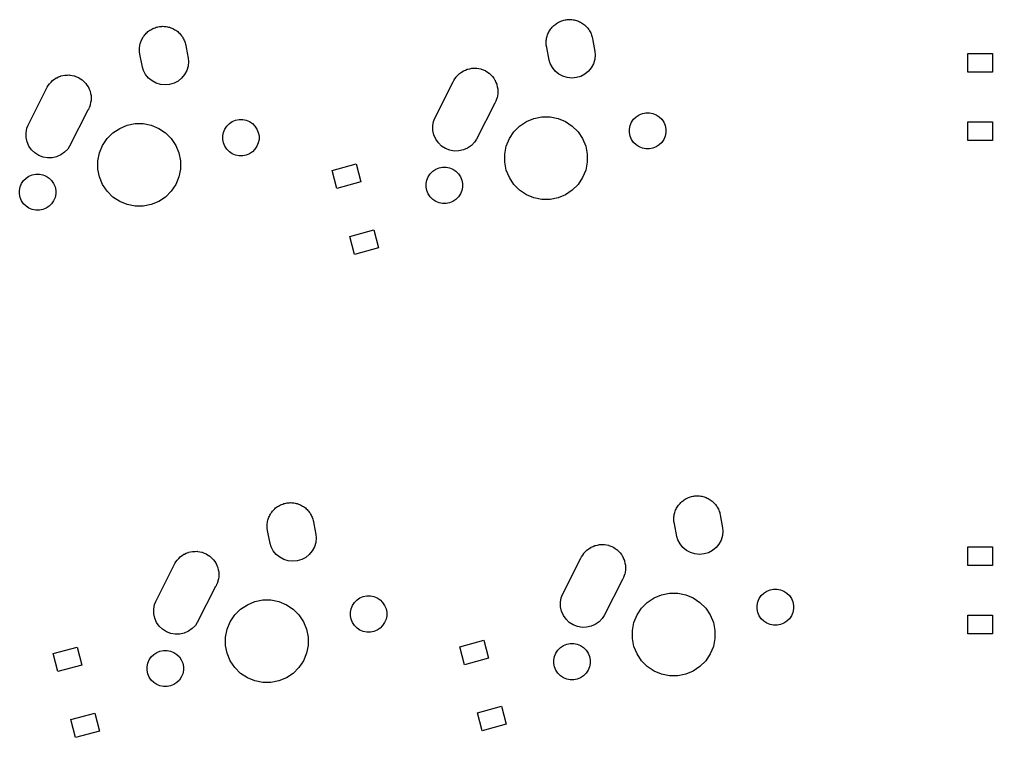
# Model space of a CAD drawing. Extents: x -662 to -203, y -195 to -58.
# Drawn here: x -343.01 to -296.04, y -95.26 to -60.59 of the extents above; entities that cross this region are included whole.
import ezdxf

# ---------------------------------------------------------------- set-up
doc = ezdxf.new("R2010")
doc.units = 0
doc.layers.add('BLACK', color=7, linetype='CONTINUOUS')

msp = doc.modelspace()

# ---------------------------------------------------------------- linework, layer by layer
at = {"layer": 'BLACK', "linetype": 'CONTINUOUS'}
for p, q in [((-316.51, -60.5925), (-316.452, -60.5871)), ((-316.452, -60.5871), (-316.399, -60.5925)), ((-336.667, -61.0806), (-336.623, -61.0508)), ((-336.623, -61.0508), (-336.57, -61.0288)), ((-336.57, -61.0288), (-336.519, -61.0019)), ((-336.519, -61.0019), (-336.467, -60.9866)), ((-336.467, -60.9866), (-336.418, -60.966)), ((-336.418, -60.966), (-336.362, -60.9548)), ((-336.362, -60.9548), (-336.307, -60.9383)), ((-336.307, -60.9383), (-336.253, -60.9333)), ((-336.253, -60.9333), (-336.201, -60.9228)), ((-336.201, -60.9228), (-336.143, -60.9228)), ((-336.143, -60.9228), (-336.086, -60.9174)), ((-336.086, -60.9174), (-336.033, -60.9228)), ((-336.033, -60.9228), (-335.979, -60.9228)), ((-335.979, -60.9228), (-335.923, -60.934)), ((-335.923, -60.934), (-335.865, -60.9398)), ((-335.865, -60.9398), (-335.814, -60.9556)), ((-335.814, -60.9556), (-335.762, -60.966)), ((-335.762, -60.966), (-335.709, -60.988)), ((-335.709, -60.988), (-335.654, -61.0049)), ((-335.654, -61.0049), (-335.606, -61.0303)), ((-335.606, -61.0303), (-335.557, -61.0508)), ((-335.557, -61.0508), (-335.509, -61.0828)), ((-317.394, -61.0863), (-317.36, -61.0449)), ((-317.36, -61.0449), (-317.33, -61.0004)), ((-317.33, -61.0004), (-317.289, -60.9597)), ((-317.289, -60.9597), (-317.253, -60.9155)), ((-317.253, -60.9155), (-317.211, -60.8816)), ((-317.211, -60.8816), (-317.173, -60.8437)), ((-317.173, -60.8437), (-317.126, -60.8117)), ((-317.126, -60.8117), (-317.081, -60.7755)), ((-317.081, -60.7755), (-317.034, -60.7503)), ((-317.034, -60.7503), (-316.989, -60.7206)), ((-316.989, -60.7206), (-316.936, -60.6986)), ((-316.936, -60.6986), (-316.885, -60.6717)), ((-316.885, -60.6717), (-316.834, -60.6563)), ((-316.834, -60.6563), (-316.784, -60.6357)), ((-316.784, -60.6357), (-316.728, -60.6245)), ((-316.728, -60.6245), (-316.673, -60.6081)), ((-316.673, -60.6081), (-316.62, -60.603)), ((-316.62, -60.603), (-316.567, -60.5925)), ((-316.567, -60.5925), (-316.51, -60.5925)), ((-316.399, -60.5925), (-316.345, -60.5925)), ((-316.345, -60.5925), (-316.289, -60.6037)), ((-316.289, -60.6037), (-316.232, -60.6096)), ((-316.232, -60.6096), (-316.181, -60.6253)), ((-316.181, -60.6253), (-316.128, -60.6357)), ((-316.128, -60.6357), (-316.075, -60.6577)), ((-316.075, -60.6577), (-316.02, -60.6746)), ((-316.02, -60.6746), (-315.973, -60.7)), ((-315.973, -60.7), (-315.923, -60.7206)), ((-315.923, -60.7206), (-315.876, -60.7525)), ((-315.876, -60.7525), (-315.825, -60.7797)), ((-315.825, -60.7797), (-315.784, -60.8139)), ((-315.784, -60.8139), (-315.739, -60.8437)), ((-315.739, -60.8437), (-315.698, -60.8843)), ((-315.698, -60.8843), (-315.654, -60.9209)), ((-315.654, -60.9209), (-315.62, -60.9625)), ((-315.62, -60.9625), (-315.582, -61.0004)), ((-315.582, -61.0004), (-315.55, -61.0482)), ((-315.55, -61.0482), (-315.514, -61.0927)), ((-337.107, -61.5645), (-337.087, -61.5149)), ((-337.087, -61.5149), (-337.055, -61.4671)), ((-337.055, -61.4671), (-337.028, -61.4166)), ((-337.028, -61.4166), (-336.993, -61.3752)), ((-336.993, -61.3752), (-336.964, -61.3307)), ((-336.964, -61.3307), (-336.923, -61.29)), ((-336.923, -61.29), (-336.886, -61.2457)), ((-336.886, -61.2457), (-336.845, -61.2119)), ((-336.845, -61.2119), (-336.807, -61.174)), ((-336.807, -61.174), (-336.759, -61.142)), ((-336.759, -61.142), (-336.715, -61.1057)), ((-336.715, -61.1057), (-336.667, -61.0806)), ((-335.509, -61.0828), (-335.459, -61.11)), ((-335.459, -61.11), (-335.417, -61.1442)), ((-335.417, -61.1442), (-335.373, -61.174)), ((-335.373, -61.174), (-335.332, -61.2146)), ((-335.332, -61.2146), (-335.288, -61.2512)), ((-335.288, -61.2512), (-335.254, -61.2927)), ((-335.254, -61.2927), (-335.216, -61.3307)), ((-335.216, -61.3307), (-335.184, -61.3784)), ((-335.184, -61.3784), (-335.148, -61.423)), ((-335.148, -61.423), (-335.123, -61.4703)), ((-335.123, -61.4703), (-335.093, -61.5149)), ((-335.093, -61.5149), (-335.071, -61.568)), ((-317.57, -61.5503), (-317.564, -61.4932)), ((-317.564, -61.4932), (-317.548, -61.442)), ((-317.548, -61.442), (-317.538, -61.3894)), ((-317.538, -61.3894), (-317.516, -61.3363)), ((-317.516, -61.3363), (-317.499, -61.2814)), ((-317.499, -61.2814), (-317.474, -61.2342)), ((-317.474, -61.2342), (-317.453, -61.1846)), ((-317.453, -61.1846), (-317.421, -61.1369)), ((-317.421, -61.1369), (-317.394, -61.0863)), ((-315.514, -61.0927), (-315.489, -61.14)), ((-315.489, -61.14), (-315.459, -61.1846)), ((-315.459, -61.1846), (-315.437, -61.2377)), ((-315.437, -61.2377), (-315.41, -61.2885)), ((-315.41, -61.2885), (-315.395, -61.3398)), ((-315.395, -61.3398), (-315.374, -61.3894)), ((-315.374, -61.3894), (-315.363, -61.4457)), ((-315.363, -61.4457), (-315.363, -61.4476)), ((-315.363, -61.4476), (-315.353, -61.4996)), ((-315.353, -61.4996), (-315.331, -61.6067)), ((-337.22, -62.0439), (-337.215, -61.9906)), ((-337.215, -61.937), (-337.204, -61.8806)), ((-337.215, -61.9906), (-337.215, -61.937)), ((-337.204, -61.8806), (-337.198, -61.8235)), ((-337.198, -61.8235), (-337.182, -61.7722)), ((-337.182, -61.7722), (-337.172, -61.7196)), ((-337.172, -61.7196), (-337.15, -61.6666)), ((-337.15, -61.6666), (-337.133, -61.6116)), ((-337.133, -61.6116), (-337.107, -61.5645)), ((-335.071, -61.568), (-335.044, -61.6188)), ((-335.044, -61.6188), (-335.029, -61.6701)), ((-335.029, -61.6701), (-335.008, -61.7196)), ((-335.008, -61.7196), (-334.997, -61.776)), ((-334.997, -61.776), (-334.996, -61.7778)), ((-334.996, -61.7778), (-334.986, -61.8299)), ((-334.986, -61.8299), (-334.965, -61.937)), ((-334.965, -61.937), (-334.965, -61.9389)), ((-334.965, -61.9389), (-334.864, -62.4569)), ((-317.587, -61.7137), (-317.581, -61.6603)), ((-317.581, -61.7709), (-317.587, -61.7137)), ((-317.581, -61.6067), (-317.57, -61.5503)), ((-317.581, -61.6603), (-317.581, -61.6067)), ((-317.581, -61.8283), (-317.581, -61.7709)), ((-317.56, -61.9353), (-317.581, -61.8283)), ((-317.438, -62.5581), (-317.56, -61.9353)), ((-315.331, -61.6067), (-315.331, -61.6087)), ((-315.331, -61.6087), (-315.23, -62.1266)), ((-337.215, -62.1011), (-337.22, -62.0439)), ((-337.215, -62.1586), (-337.215, -62.1011)), ((-337.193, -62.2656), (-337.215, -62.1586)), ((-337.072, -62.8883), (-337.193, -62.2656)), ((-334.864, -62.4569), (-334.848, -62.6222)), ((-315.214, -62.292), (-315.237, -62.5124)), ((-315.23, -62.1266), (-315.214, -62.292)), ((-297.24, -63.1382), (-297.24, -62.2382)), ((-297.24, -62.2382), (-296.04, -62.2382)), ((-296.04, -62.2382), (-296.04, -63.1382)), ((-337.024, -63.0474), (-337.072, -62.8883)), ((-334.87, -62.8427), (-334.935, -63.0545)), ((-334.848, -62.6222), (-334.87, -62.8427)), ((-321.057, -62.9402), (-320.958, -62.9381)), ((-320.958, -62.9381), (-320.946, -62.9402)), ((-317.391, -62.7171), (-317.438, -62.5581)), ((-317.287, -62.9129), (-317.391, -62.7171)), ((-317.147, -63.0847), (-317.287, -62.9129)), ((-315.407, -62.9193), (-315.548, -63.0902)), ((-315.302, -62.7243), (-315.407, -62.9193)), ((-315.237, -62.5124), (-315.302, -62.7243)), ((-341.233, -63.4101), (-341.221, -63.4052)), ((-341.221, -63.4052), (-341.211, -63.3985)), ((-341.211, -63.3985), (-341.12, -63.3606)), ((-341.12, -63.3606), (-341.03, -63.3209)), ((-341.03, -63.3209), (-341.018, -63.3183)), ((-341.018, -63.3183), (-341.007, -63.3137)), ((-341.007, -63.3137), (-340.91, -63.2944)), ((-340.91, -63.2944), (-340.813, -63.2731)), ((-340.813, -63.2731), (-340.801, -63.2728)), ((-340.801, -63.2728), (-340.789, -63.2704)), ((-340.789, -63.2704), (-340.69, -63.2704)), ((-340.69, -63.2704), (-340.592, -63.2683)), ((-340.592, -63.2683), (-340.58, -63.2704)), ((-340.58, -63.2704), (-340.568, -63.2704)), ((-340.568, -63.2704), (-340.471, -63.2897)), ((-340.471, -63.2897), (-340.374, -63.3069)), ((-340.374, -63.3069), (-340.362, -63.3113)), ((-340.362, -63.3113), (-340.35, -63.3137)), ((-340.35, -63.3137), (-340.259, -63.3515)), ((-340.259, -63.3515), (-340.167, -63.3873)), ((-340.167, -63.3873), (-340.157, -63.3938)), ((-340.157, -63.3938), (-340.146, -63.3985)), ((-340.146, -63.3985), (-340.063, -63.4534)), ((-336.92, -63.2432), (-337.024, -63.0474)), ((-336.78, -63.415), (-336.92, -63.2432)), ((-335.04, -63.2496), (-335.182, -63.4204)), ((-334.935, -63.0545), (-335.04, -63.2496)), ((-321.987, -63.4501), (-321.934, -63.3669)), ((-321.934, -63.3669), (-321.926, -63.3581)), ((-321.926, -63.3581), (-321.919, -63.348)), ((-321.919, -63.348), (-321.849, -63.2781)), ((-321.849, -63.2781), (-321.781, -63.2068)), ((-321.781, -63.2068), (-321.771, -63.1999)), ((-321.771, -63.1999), (-321.762, -63.1913)), ((-321.762, -63.1913), (-321.68, -63.1364)), ((-321.68, -63.1364), (-321.599, -63.0798)), ((-321.599, -63.0798), (-321.588, -63.0749)), ((-321.588, -63.0749), (-321.578, -63.0682)), ((-321.578, -63.0682), (-321.487, -63.0304)), ((-321.487, -63.0304), (-321.396, -62.9907)), ((-321.396, -62.9907), (-321.384, -62.988)), ((-321.384, -62.988), (-321.373, -62.9834)), ((-321.373, -62.9834), (-321.276, -62.9641)), ((-321.276, -62.9641), (-321.18, -62.9428)), ((-321.18, -62.9428), (-321.168, -62.9425)), ((-321.168, -62.9425), (-321.156, -62.9402)), ((-321.156, -62.9402), (-321.057, -62.9402)), ((-320.946, -62.9402), (-320.934, -62.9402)), ((-320.934, -62.9402), (-320.837, -62.9595)), ((-320.837, -62.9595), (-320.74, -62.9766)), ((-320.74, -62.9766), (-320.729, -62.981)), ((-320.729, -62.981), (-320.717, -62.9834)), ((-320.717, -62.9834), (-320.625, -63.0212)), ((-320.625, -63.0212), (-320.534, -63.057)), ((-320.534, -63.057), (-320.523, -63.0636)), ((-320.523, -63.0636), (-320.512, -63.0682)), ((-320.512, -63.0682), (-320.43, -63.1231)), ((-320.43, -63.1231), (-320.347, -63.1762)), ((-320.347, -63.1762), (-320.338, -63.1846)), ((-320.338, -63.1846), (-320.328, -63.1913)), ((-320.328, -63.1913), (-320.258, -63.2612)), ((-320.258, -63.2612), (-320.187, -63.3295)), ((-320.187, -63.3295), (-320.18, -63.3394)), ((-320.18, -63.3394), (-320.171, -63.348)), ((-320.171, -63.348), (-320.116, -63.4302)), ((-316.976, -63.2259), (-317.147, -63.0847)), ((-316.781, -63.331), (-316.976, -63.2259)), ((-316.569, -63.3961), (-316.781, -63.331)), ((-316.349, -63.4185), (-316.569, -63.3961)), ((-316.128, -63.3976), (-316.349, -63.4185)), ((-315.916, -63.334), (-316.128, -63.3976)), ((-315.72, -63.2302), (-315.916, -63.334)), ((-315.548, -63.0902), (-315.72, -63.2302)), ((-296.04, -63.1382), (-297.24, -63.1382)), ((-341.701, -63.925), (-341.675, -63.8626)), ((-341.675, -63.8626), (-341.621, -63.7804)), ((-341.621, -63.7804), (-341.567, -63.6971)), ((-341.567, -63.6971), (-341.559, -63.6884)), ((-341.559, -63.6884), (-341.552, -63.6783)), ((-341.552, -63.6783), (-341.482, -63.6084)), ((-341.482, -63.6084), (-341.414, -63.5371)), ((-341.414, -63.5371), (-341.404, -63.5302)), ((-341.404, -63.5302), (-341.396, -63.5216)), ((-341.396, -63.5216), (-341.313, -63.4667)), ((-341.313, -63.4667), (-341.233, -63.4101)), ((-340.063, -63.4534), (-339.98, -63.5065)), ((-339.98, -63.5065), (-339.971, -63.5149)), ((-339.971, -63.5149), (-339.961, -63.5216)), ((-339.961, -63.5216), (-339.891, -63.5915)), ((-339.891, -63.5915), (-339.82, -63.6598)), ((-339.82, -63.6598), (-339.813, -63.6697)), ((-339.813, -63.6697), (-339.805, -63.6783)), ((-339.805, -63.6783), (-339.75, -63.7605)), ((-339.75, -63.7605), (-339.693, -63.8414)), ((-339.693, -63.8414), (-339.688, -63.8525)), ((-339.688, -63.8525), (-339.682, -63.8626)), ((-339.682, -63.8626), (-339.644, -63.9538)), ((-336.61, -63.5562), (-336.78, -63.415)), ((-336.414, -63.6613), (-336.61, -63.5562)), ((-336.203, -63.7264), (-336.414, -63.6613)), ((-335.982, -63.7488), (-336.203, -63.7264)), ((-335.762, -63.7279), (-335.982, -63.7488)), ((-335.549, -63.6642), (-335.762, -63.7279)), ((-335.353, -63.5605), (-335.549, -63.6642)), ((-335.182, -63.4204), (-335.353, -63.5605)), ((-322.961, -65.3548), (-322.068, -63.5947)), ((-322.068, -63.5947), (-322.042, -63.5323)), ((-322.042, -63.5323), (-321.987, -63.4501)), ((-320.116, -63.4302), (-320.06, -63.5111)), ((-320.06, -63.5111), (-320.055, -63.5222)), ((-320.055, -63.5222), (-320.048, -63.5323)), ((-320.048, -63.5323), (-320.01, -63.6236)), ((-320.01, -63.6236), (-319.97, -63.714)), ((-319.97, -63.714), (-319.968, -63.7258)), ((-319.968, -63.7258), (-319.963, -63.737)), ((-319.963, -63.737), (-319.944, -63.8339)), ((-319.944, -63.8339), (-319.923, -63.9303)), ((-342.594, -65.685), (-341.701, -63.925)), ((-339.644, -63.9538), (-339.604, -64.0443)), ((-339.604, -64.0443), (-339.601, -64.0561)), ((-339.601, -64.0561), (-339.597, -64.0673)), ((-339.597, -64.0673), (-339.577, -64.1642)), ((-339.577, -64.1642), (-339.556, -64.2606)), ((-339.556, -64.2606), (-339.556, -64.2727)), ((-339.556, -64.2727), (-339.553, -64.2846)), ((-339.553, -64.2846), (-339.553, -64.3834)), ((-319.939, -64.2728), (-319.956, -64.3701)), ((-319.92, -64.176), (-319.939, -64.2728)), ((-319.923, -63.9303), (-319.922, -63.9425)), ((-319.922, -63.9425), (-319.92, -63.9544)), ((-319.92, -63.9544), (-319.92, -64.0531)), ((-319.92, -64.0531), (-319.918, -64.1519)), ((-319.918, -64.1519), (-319.92, -64.1638)), ((-319.92, -64.1638), (-319.92, -64.176)), ((-339.635, -64.8148), (-339.65, -64.8552)), ((-339.597, -64.7236), (-339.635, -64.8148)), ((-339.594, -64.7117), (-339.597, -64.7236)), ((-339.59, -64.7004), (-339.594, -64.7117)), ((-339.573, -64.6031), (-339.59, -64.7004)), ((-339.553, -64.5062), (-339.573, -64.6031)), ((-339.553, -64.3834), (-339.551, -64.4822)), ((-339.551, -64.4822), (-339.553, -64.4941)), ((-339.553, -64.4941), (-339.553, -64.5062)), ((-320.072, -64.6342), (-320.954, -66.3727)), ((-320.048, -64.5981), (-320.072, -64.6342)), ((-320.022, -64.5356), (-320.048, -64.5981)), ((-320.017, -64.5249), (-320.022, -64.5356)), ((-320.001, -64.4845), (-320.017, -64.5249)), ((-319.963, -64.3933), (-320.001, -64.4845)), ((-319.961, -64.3814), (-319.963, -64.3933)), ((-319.956, -64.3701), (-319.961, -64.3814)), ((-339.706, -64.9645), (-340.588, -66.703)), ((-339.682, -64.9283), (-339.706, -64.9645)), ((-339.656, -64.8659), (-339.682, -64.9283)), ((-339.65, -64.8552), (-339.656, -64.8659)), ((-318.176, -65.3645), (-317.791, -65.2879)), ((-317.791, -65.2879), (-317.399, -65.2879)), ((-317.399, -65.2879), (-317.013, -65.3645)), ((-313.368, -65.4092), (-313.246, -65.2874)), ((-313.246, -65.2874), (-313.102, -65.1916)), ((-313.102, -65.1916), (-312.943, -65.1256)), ((-312.943, -65.1256), (-312.774, -65.092)), ((-312.774, -65.092), (-312.602, -65.092)), ((-312.602, -65.092), (-312.433, -65.1256)), ((-312.433, -65.1256), (-312.274, -65.1916)), ((-312.274, -65.1916), (-312.13, -65.2874)), ((-312.13, -65.2874), (-312.008, -65.4092)), ((-342.655, -65.8398), (-342.594, -65.685)), ((-338.173, -65.8451), (-337.81, -65.6948)), ((-337.81, -65.6948), (-337.425, -65.6182)), ((-337.425, -65.6182), (-337.032, -65.6182)), ((-337.032, -65.6182), (-336.647, -65.6948)), ((-336.647, -65.6948), (-336.284, -65.8451)), ((-333.097, -65.8828), (-333.001, -65.7395)), ((-333.001, -65.7395), (-332.879, -65.6176)), ((-332.879, -65.6176), (-332.736, -65.5219)), ((-332.736, -65.5219), (-332.577, -65.4559)), ((-332.577, -65.4559), (-332.408, -65.4223)), ((-332.408, -65.4223), (-332.235, -65.4223)), ((-332.235, -65.4223), (-332.066, -65.4559)), ((-332.066, -65.4559), (-331.907, -65.5219)), ((-331.907, -65.5219), (-331.764, -65.6176)), ((-331.764, -65.6176), (-331.642, -65.7395)), ((-331.642, -65.7395), (-331.546, -65.8828)), ((-323.06, -65.7277), (-323.021, -65.5095)), ((-323.055, -65.9493), (-323.06, -65.7277)), ((-323.021, -65.5095), (-322.961, -65.3548)), ((-319.144, -66.0108), (-318.866, -65.7331)), ((-318.866, -65.7331), (-318.539, -65.5148)), ((-318.539, -65.5148), (-318.176, -65.3645)), ((-317.013, -65.3645), (-316.65, -65.5148)), ((-316.65, -65.5148), (-316.324, -65.7331)), ((-316.324, -65.7331), (-316.046, -66.0108)), ((-313.563, -65.8808), (-313.529, -65.7118)), ((-313.529, -65.7118), (-313.463, -65.5526)), ((-313.463, -65.5526), (-313.368, -65.4092)), ((-312.008, -65.4092), (-311.913, -65.5526)), ((-311.913, -65.5526), (-311.847, -65.7118)), ((-311.847, -65.7118), (-311.813, -65.8808)), ((-297.24, -66.4382), (-297.24, -65.5382)), ((-297.24, -65.5382), (-296.04, -65.5382)), ((-296.04, -65.5382), (-296.04, -66.4382)), ((-342.693, -66.058), (-342.655, -65.8398)), ((-342.688, -66.2796), (-342.693, -66.058)), ((-338.777, -66.3411), (-338.499, -66.0633)), ((-338.499, -66.0633), (-338.173, -65.8451)), ((-336.284, -65.8451), (-335.957, -66.0633)), ((-335.957, -66.0633), (-335.68, -66.3411)), ((-333.196, -66.2111), (-333.163, -66.0421)), ((-333.196, -66.3835), (-333.196, -66.2111)), ((-333.163, -66.0421), (-333.097, -65.8828)), ((-331.546, -65.8828), (-331.48, -66.0421)), ((-331.48, -66.0421), (-331.446, -66.2111)), ((-331.446, -66.2111), (-331.446, -66.3835)), ((-323.007, -66.1657), (-323.055, -65.9493)), ((-322.918, -66.3685), (-323.007, -66.1657)), ((-319.362, -66.3374), (-319.144, -66.0108)), ((-316.046, -66.0108), (-315.828, -66.3374)), ((-313.563, -66.0532), (-313.563, -65.8808)), ((-313.529, -66.2222), (-313.563, -66.0532)), ((-313.463, -66.3815), (-313.529, -66.2222)), ((-311.847, -66.2222), (-311.913, -66.3815)), ((-311.813, -66.0532), (-311.847, -66.2222)), ((-311.813, -65.8808), (-311.813, -66.0532)), ((-342.64, -66.4959), (-342.688, -66.2796)), ((-342.551, -66.6988), (-342.64, -66.4959)), ((-339.146, -67.0305), (-338.995, -66.6676)), ((-338.995, -66.6676), (-338.777, -66.3411)), ((-335.68, -66.3411), (-335.461, -66.6676)), ((-335.461, -66.6676), (-335.311, -67.0305)), ((-333.163, -66.5525), (-333.196, -66.3835)), ((-333.097, -66.7118), (-333.163, -66.5525)), ((-331.48, -66.5525), (-331.546, -66.7118)), ((-331.446, -66.3835), (-331.48, -66.5525)), ((-322.791, -66.5501), (-322.918, -66.3685)), ((-322.631, -66.7034), (-322.791, -66.5501)), ((-321.197, -66.6728), (-321.378, -66.7998)), ((-321.043, -66.5128), (-321.197, -66.6728)), ((-320.954, -66.3727), (-321.043, -66.5128)), ((-319.512, -66.7002), (-319.362, -66.3374)), ((-315.828, -66.3374), (-315.678, -66.7002)), ((-313.368, -66.5248), (-313.463, -66.3815)), ((-313.246, -66.6467), (-313.368, -66.5248)), ((-313.102, -66.7424), (-313.246, -66.6467)), ((-312.13, -66.6467), (-312.274, -66.7424)), ((-312.008, -66.5248), (-312.13, -66.6467)), ((-311.913, -66.3815), (-312.008, -66.5248)), ((-296.04, -66.4382), (-297.24, -66.4382)), ((-342.424, -66.8804), (-342.551, -66.6988)), ((-342.264, -67.0337), (-342.424, -66.8804)), ((-342.077, -67.1529), (-342.264, -67.0337)), ((-341.871, -67.2333), (-342.077, -67.1529)), ((-341.012, -67.1301), (-341.215, -67.2193)), ((-340.83, -67.0031), (-341.012, -67.1301)), ((-340.677, -66.8431), (-340.83, -67.0031)), ((-340.588, -66.703), (-340.677, -66.8431)), ((-339.222, -67.4157), (-339.146, -67.0305)), ((-335.311, -67.0305), (-335.235, -67.4157)), ((-333.001, -66.8551), (-333.097, -66.7118)), ((-332.879, -66.977), (-333.001, -66.8551)), ((-332.736, -67.0727), (-332.879, -66.977)), ((-332.577, -67.1387), (-332.736, -67.0727)), ((-332.408, -67.1723), (-332.577, -67.1387)), ((-332.066, -67.1387), (-332.235, -67.1723)), ((-331.907, -67.0727), (-332.066, -67.1387)), ((-331.764, -66.977), (-331.907, -67.0727)), ((-331.642, -66.8551), (-331.764, -66.977)), ((-331.546, -66.7118), (-331.642, -66.8551)), ((-322.444, -66.8226), (-322.631, -66.7034)), ((-322.237, -66.903), (-322.444, -66.8226)), ((-322.019, -66.9416), (-322.237, -66.903)), ((-321.798, -66.9368), (-322.019, -66.9416)), ((-321.581, -66.889), (-321.798, -66.9368)), ((-321.378, -66.7998), (-321.581, -66.889)), ((-319.589, -67.0854), (-319.512, -66.7002)), ((-319.589, -67.4782), (-319.589, -67.0854)), ((-315.678, -66.7002), (-315.601, -67.0854)), ((-315.601, -67.0854), (-315.601, -67.4782)), ((-312.943, -66.8084), (-313.102, -66.7424)), ((-312.774, -66.842), (-312.943, -66.8084)), ((-312.602, -66.842), (-312.774, -66.842)), ((-312.433, -66.8084), (-312.602, -66.842)), ((-312.274, -66.7424), (-312.433, -66.8084)), ((-341.653, -67.2719), (-341.871, -67.2333)), ((-341.431, -67.2671), (-341.653, -67.2719)), ((-341.215, -67.2193), (-341.431, -67.2671)), ((-339.222, -67.8085), (-339.222, -67.4157)), ((-335.235, -67.4157), (-335.235, -67.8085)), ((-332.235, -67.1723), (-332.408, -67.1723)), ((-327.918, -67.8739), (-326.759, -67.5633)), ((-326.759, -67.5633), (-326.526, -68.4327)), ((-319.512, -67.8634), (-319.589, -67.4782)), ((-315.601, -67.4782), (-315.678, -67.8634)), ((-342.55, -68.1515), (-342.391, -68.0855)), ((-342.391, -68.0855), (-342.221, -68.0519)), ((-342.221, -68.0519), (-342.049, -68.0519)), ((-342.049, -68.0519), (-341.88, -68.0855)), ((-341.88, -68.0855), (-341.721, -68.1515)), ((-339.146, -68.1937), (-339.222, -67.8085)), ((-335.235, -67.8085), (-335.311, -68.1937)), ((-327.685, -68.7433), (-327.918, -67.8739)), ((-323.277, -68.1822), (-323.181, -68.0388)), ((-323.181, -68.0388), (-323.06, -67.917)), ((-323.06, -67.917), (-322.916, -67.8212)), ((-322.916, -67.8212), (-322.757, -67.7552)), ((-322.757, -67.7552), (-322.588, -67.7216)), ((-322.588, -67.7216), (-322.416, -67.7216)), ((-322.416, -67.7216), (-322.247, -67.7552)), ((-322.247, -67.7552), (-322.087, -67.8212)), ((-322.087, -67.8212), (-321.944, -67.917)), ((-321.944, -67.917), (-321.822, -68.0388)), ((-321.822, -68.0388), (-321.726, -68.1822)), ((-319.362, -68.2263), (-319.512, -67.8634)), ((-315.678, -67.8634), (-315.828, -68.2263)), ((-342.977, -68.6717), (-342.911, -68.5124)), ((-342.911, -68.5124), (-342.815, -68.3691)), ((-342.815, -68.3691), (-342.693, -68.2472)), ((-342.693, -68.2472), (-342.55, -68.1515)), ((-341.721, -68.1515), (-341.578, -68.2472)), ((-341.578, -68.2472), (-341.456, -68.3691)), ((-341.456, -68.3691), (-341.36, -68.5124)), ((-341.36, -68.5124), (-341.294, -68.6717)), ((-338.995, -68.5566), (-339.146, -68.1937)), ((-338.777, -68.8831), (-338.995, -68.5566)), ((-335.461, -68.5566), (-335.68, -68.8831)), ((-335.311, -68.1937), (-335.461, -68.5566)), ((-326.526, -68.4327), (-327.685, -68.7433)), ((-323.377, -68.5104), (-323.343, -68.3414)), ((-323.377, -68.6828), (-323.377, -68.5104)), ((-323.343, -68.3414), (-323.277, -68.1822)), ((-321.726, -68.1822), (-321.66, -68.3414)), ((-321.66, -68.3414), (-321.627, -68.5104)), ((-321.627, -68.5104), (-321.627, -68.6828)), ((-319.144, -68.5529), (-319.362, -68.2263)), ((-318.866, -68.8306), (-319.144, -68.5529)), ((-316.046, -68.5529), (-316.324, -68.8306)), ((-315.828, -68.2263), (-316.046, -68.5529)), ((-343.01, -68.8407), (-342.977, -68.6717)), ((-343.01, -69.0131), (-343.01, -68.8407)), ((-342.977, -69.1821), (-343.01, -69.0131)), ((-341.294, -68.6717), (-341.26, -68.8407)), ((-341.26, -69.0131), (-341.294, -69.1821)), ((-341.26, -68.8407), (-341.26, -69.0131)), ((-338.499, -69.1609), (-338.777, -68.8831)), ((-335.68, -68.8831), (-335.957, -69.1609)), ((-323.343, -68.8518), (-323.377, -68.6828)), ((-323.277, -69.0111), (-323.343, -68.8518)), ((-323.181, -69.1544), (-323.277, -69.0111)), ((-321.726, -69.0111), (-321.822, -69.1544)), ((-321.66, -68.8518), (-321.726, -69.0111)), ((-321.627, -68.6828), (-321.66, -68.8518)), ((-318.539, -69.0488), (-318.866, -68.8306)), ((-316.324, -68.8306), (-316.65, -69.0488)), ((-342.911, -69.3414), (-342.977, -69.1821)), ((-342.815, -69.4847), (-342.911, -69.3414)), ((-342.693, -69.6066), (-342.815, -69.4847)), ((-341.456, -69.4847), (-341.578, -69.6066)), ((-341.36, -69.3414), (-341.456, -69.4847)), ((-341.294, -69.1821), (-341.36, -69.3414)), ((-338.173, -69.3791), (-338.499, -69.1609)), ((-337.81, -69.5294), (-338.173, -69.3791)), ((-336.284, -69.3791), (-336.647, -69.5294)), ((-335.957, -69.1609), (-336.284, -69.3791)), ((-323.06, -69.2763), (-323.181, -69.1544)), ((-322.916, -69.372), (-323.06, -69.2763)), ((-322.757, -69.438), (-322.916, -69.372)), ((-322.588, -69.4716), (-322.757, -69.438)), ((-322.416, -69.4716), (-322.588, -69.4716)), ((-322.247, -69.438), (-322.416, -69.4716)), ((-322.087, -69.372), (-322.247, -69.438)), ((-321.944, -69.2763), (-322.087, -69.372)), ((-321.822, -69.1544), (-321.944, -69.2763)), ((-318.176, -69.1991), (-318.539, -69.0488)), ((-317.791, -69.2757), (-318.176, -69.1991)), ((-317.399, -69.2757), (-317.791, -69.2757)), ((-317.013, -69.1991), (-317.399, -69.2757)), ((-316.65, -69.0488), (-317.013, -69.1991)), ((-342.55, -69.7023), (-342.693, -69.6066)), ((-342.391, -69.7683), (-342.55, -69.7023)), ((-342.221, -69.8019), (-342.391, -69.7683)), ((-342.049, -69.8019), (-342.221, -69.8019)), ((-341.88, -69.7683), (-342.049, -69.8019)), ((-341.721, -69.7023), (-341.88, -69.7683)), ((-341.578, -69.6066), (-341.721, -69.7023)), ((-337.425, -69.606), (-337.81, -69.5294)), ((-337.032, -69.606), (-337.425, -69.606)), ((-336.647, -69.5294), (-337.032, -69.606)), ((-327.064, -71.0615), (-325.905, -70.7509)), ((-325.905, -70.7509), (-325.672, -71.6202)), ((-326.831, -71.9308), (-327.064, -71.0615)), ((-325.672, -71.6202), (-326.831, -71.9308)), ((-310.51, -83.6092), (-310.457, -83.6041)), ((-310.457, -83.6041), (-310.404, -83.5936)), ((-310.404, -83.5936), (-310.346, -83.5936)), ((-310.346, -83.5936), (-310.289, -83.5882)), ((-310.289, -83.5882), (-310.236, -83.5936)), ((-310.236, -83.5936), (-310.182, -83.5936)), ((-310.182, -83.5936), (-310.126, -83.6048)), ((-310.126, -83.6048), (-310.069, -83.6107)), ((-330.504, -84.0817), (-330.46, -84.0519)), ((-330.46, -84.0519), (-330.406, -84.03)), ((-330.406, -84.03), (-330.356, -84.003)), ((-330.356, -84.003), (-330.304, -83.9877)), ((-330.304, -83.9877), (-330.255, -83.9671)), ((-330.255, -83.9671), (-330.198, -83.9559)), ((-330.198, -83.9559), (-330.143, -83.9394)), ((-330.143, -83.9394), (-330.09, -83.9344)), ((-330.09, -83.9344), (-330.037, -83.9239)), ((-330.037, -83.9239), (-329.98, -83.9239)), ((-329.98, -83.9239), (-329.923, -83.9185)), ((-329.923, -83.9185), (-329.869, -83.9239)), ((-329.869, -83.9239), (-329.816, -83.9239)), ((-329.816, -83.9239), (-329.759, -83.9351)), ((-329.759, -83.9351), (-329.702, -83.9409)), ((-329.702, -83.9409), (-329.651, -83.9567)), ((-329.651, -83.9567), (-329.598, -83.9671)), ((-329.598, -83.9671), (-329.545, -83.9891)), ((-329.545, -83.9891), (-329.49, -84.006)), ((-329.49, -84.006), (-329.443, -84.0314)), ((-329.443, -84.0314), (-329.394, -84.0519)), ((-329.394, -84.0519), (-329.346, -84.0839)), ((-311.231, -84.0874), (-311.197, -84.0461)), ((-311.197, -84.0461), (-311.167, -84.0015)), ((-311.167, -84.0015), (-311.126, -83.9608)), ((-311.126, -83.9608), (-311.09, -83.9166)), ((-311.09, -83.9166), (-311.048, -83.8827)), ((-311.048, -83.8827), (-311.01, -83.8448)), ((-311.01, -83.8448), (-310.962, -83.8129)), ((-310.962, -83.8129), (-310.918, -83.7766)), ((-310.918, -83.7766), (-310.871, -83.7515)), ((-310.871, -83.7515), (-310.826, -83.7217)), ((-310.826, -83.7217), (-310.773, -83.6997)), ((-310.773, -83.6997), (-310.722, -83.6728)), ((-310.722, -83.6728), (-310.671, -83.6574)), ((-310.671, -83.6574), (-310.621, -83.6369)), ((-310.621, -83.6369), (-310.565, -83.6256)), ((-310.565, -83.6256), (-310.51, -83.6092)), ((-310.069, -83.6107), (-310.018, -83.6264)), ((-310.018, -83.6264), (-309.965, -83.6369)), ((-309.965, -83.6369), (-309.912, -83.6589)), ((-309.912, -83.6589), (-309.857, -83.6757)), ((-309.857, -83.6757), (-309.81, -83.7011)), ((-309.81, -83.7011), (-309.76, -83.7217)), ((-309.76, -83.7217), (-309.712, -83.7536)), ((-309.712, -83.7536), (-309.662, -83.7808)), ((-309.662, -83.7808), (-309.621, -83.815)), ((-309.621, -83.815), (-309.576, -83.8448)), ((-309.576, -83.8448), (-309.535, -83.8854)), ((-309.535, -83.8854), (-309.491, -83.922)), ((-309.491, -83.922), (-309.457, -83.9636)), ((-309.457, -83.9636), (-309.419, -84.0015)), ((-309.419, -84.0015), (-309.387, -84.0493)), ((-309.387, -84.0493), (-309.351, -84.0938)), ((-330.944, -84.5656), (-330.924, -84.516)), ((-330.924, -84.516), (-330.892, -84.4682)), ((-330.892, -84.4682), (-330.864, -84.4177)), ((-330.864, -84.4177), (-330.83, -84.3763)), ((-330.83, -84.3763), (-330.8, -84.3318)), ((-330.8, -84.3318), (-330.76, -84.2911)), ((-330.76, -84.2911), (-330.723, -84.2468)), ((-330.723, -84.2468), (-330.682, -84.213)), ((-330.682, -84.213), (-330.644, -84.1751)), ((-330.644, -84.1751), (-330.596, -84.1431)), ((-330.596, -84.1431), (-330.551, -84.1068)), ((-330.551, -84.1068), (-330.504, -84.0817)), ((-329.346, -84.0839), (-329.295, -84.1111)), ((-329.295, -84.1111), (-329.254, -84.1453)), ((-329.254, -84.1453), (-329.209, -84.1751)), ((-329.209, -84.1751), (-329.169, -84.2157)), ((-329.169, -84.2157), (-329.125, -84.2523)), ((-329.125, -84.2523), (-329.091, -84.2938)), ((-329.091, -84.2938), (-329.053, -84.3318)), ((-329.053, -84.3318), (-329.021, -84.3795)), ((-329.021, -84.3795), (-328.985, -84.4241)), ((-328.985, -84.4241), (-328.959, -84.4714)), ((-328.959, -84.4714), (-328.93, -84.516)), ((-328.93, -84.516), (-328.908, -84.5691)), ((-311.407, -84.5515), (-311.401, -84.4943)), ((-311.401, -84.4943), (-311.385, -84.4431)), ((-311.385, -84.4431), (-311.375, -84.3905)), ((-311.375, -84.3905), (-311.353, -84.3374)), ((-311.353, -84.3374), (-311.336, -84.2825)), ((-311.336, -84.2825), (-311.311, -84.2353)), ((-311.311, -84.2353), (-311.29, -84.1857)), ((-311.29, -84.1857), (-311.258, -84.138)), ((-311.258, -84.138), (-311.231, -84.0874)), ((-309.351, -84.0938), (-309.326, -84.1411)), ((-309.326, -84.1411), (-309.296, -84.1857)), ((-309.296, -84.1857), (-309.274, -84.2388)), ((-309.274, -84.2388), (-309.247, -84.2896)), ((-309.247, -84.2896), (-309.232, -84.3409)), ((-309.232, -84.3409), (-309.211, -84.3905)), ((-309.211, -84.3905), (-309.2, -84.4468)), ((-309.2, -84.4468), (-309.2, -84.4487)), ((-309.2, -84.4487), (-309.189, -84.5007)), ((-309.189, -84.5007), (-309.168, -84.6078)), ((-331.057, -85.0451), (-331.052, -84.9917)), ((-331.052, -84.9381), (-331.04, -84.8817)), ((-331.052, -84.9917), (-331.052, -84.9381)), ((-331.04, -84.8817), (-331.035, -84.8246)), ((-331.035, -84.8246), (-331.019, -84.7734)), ((-331.019, -84.7734), (-331.008, -84.7208)), ((-331.008, -84.7208), (-330.986, -84.6677)), ((-330.986, -84.6677), (-330.97, -84.6127)), ((-330.97, -84.6127), (-330.944, -84.5656)), ((-328.908, -84.5691), (-328.881, -84.6199)), ((-328.881, -84.6199), (-328.865, -84.6712)), ((-328.865, -84.6712), (-328.845, -84.7208)), ((-328.845, -84.7208), (-328.834, -84.7771)), ((-328.834, -84.7771), (-328.833, -84.779)), ((-328.833, -84.779), (-328.823, -84.831)), ((-328.823, -84.831), (-328.802, -84.9381)), ((-328.802, -84.9381), (-328.802, -84.94)), ((-328.802, -84.94), (-328.7, -85.458)), ((-311.424, -84.7148), (-311.418, -84.6614)), ((-311.418, -84.772), (-311.424, -84.7148)), ((-311.418, -84.6078), (-311.407, -84.5515)), ((-311.418, -84.6614), (-311.418, -84.6078)), ((-311.418, -84.8294), (-311.418, -84.772)), ((-311.397, -84.9364), (-311.418, -84.8294)), ((-311.275, -85.5592), (-311.397, -84.9364)), ((-309.168, -84.6078), (-309.168, -84.6098)), ((-309.168, -84.6098), (-309.067, -85.1277)), ((-331.052, -85.1022), (-331.057, -85.0451)), ((-331.052, -85.1597), (-331.052, -85.1022)), ((-331.03, -85.2667), (-331.052, -85.1597)), ((-330.909, -85.8895), (-331.03, -85.2667)), ((-328.7, -85.458), (-328.685, -85.6233)), ((-309.051, -85.2931), (-309.074, -85.5135)), ((-309.067, -85.1277), (-309.051, -85.2931)), ((-330.861, -86.0485), (-330.909, -85.8895)), ((-328.707, -85.8438), (-328.772, -86.0557)), ((-328.685, -85.6233), (-328.707, -85.8438)), ((-315.113, -85.9652), (-315.017, -85.9439)), ((-315.017, -85.9439), (-315.005, -85.9436)), ((-315.005, -85.9436), (-314.993, -85.9413)), ((-314.993, -85.9413), (-314.894, -85.9413)), ((-314.894, -85.9413), (-314.795, -85.9392)), ((-314.795, -85.9392), (-314.783, -85.9413)), ((-314.783, -85.9413), (-314.771, -85.9413)), ((-314.771, -85.9413), (-314.674, -85.9606)), ((-311.227, -85.7183), (-311.275, -85.5592)), ((-311.124, -85.914), (-311.227, -85.7183)), ((-310.984, -86.0858), (-311.124, -85.914)), ((-309.244, -85.9205), (-309.385, -86.0913)), ((-309.139, -85.7254), (-309.244, -85.9205)), ((-309.074, -85.5135), (-309.139, -85.7254)), ((-335.15, -86.4678), (-335.069, -86.4112)), ((-335.069, -86.4112), (-335.058, -86.4063)), ((-335.058, -86.4063), (-335.048, -86.3996)), ((-335.048, -86.3996), (-334.957, -86.3618)), ((-334.957, -86.3618), (-334.867, -86.322)), ((-334.867, -86.322), (-334.855, -86.3194)), ((-334.855, -86.3194), (-334.844, -86.3148)), ((-334.844, -86.3148), (-334.747, -86.2955)), ((-334.747, -86.2955), (-334.65, -86.2742)), ((-334.65, -86.2742), (-334.638, -86.2739)), ((-334.638, -86.2739), (-334.626, -86.2716)), ((-334.626, -86.2716), (-334.527, -86.2716)), ((-334.527, -86.2716), (-334.429, -86.2694)), ((-334.429, -86.2694), (-334.417, -86.2716)), ((-334.417, -86.2716), (-334.405, -86.2716)), ((-334.405, -86.2716), (-334.308, -86.2908)), ((-334.308, -86.2908), (-334.21, -86.308)), ((-334.21, -86.308), (-334.199, -86.3124)), ((-334.199, -86.3124), (-334.187, -86.3148)), ((-334.187, -86.3148), (-334.096, -86.3526)), ((-334.096, -86.3526), (-334.004, -86.3884)), ((-334.004, -86.3884), (-333.994, -86.3949)), ((-333.994, -86.3949), (-333.982, -86.3996)), ((-333.982, -86.3996), (-333.9, -86.4545)), ((-330.757, -86.2443), (-330.861, -86.0485)), ((-330.617, -86.4161), (-330.757, -86.2443)), ((-330.446, -86.5573), (-330.617, -86.4161)), ((-329.019, -86.4216), (-329.19, -86.5616)), ((-328.877, -86.2507), (-329.019, -86.4216)), ((-328.772, -86.0557), (-328.877, -86.2507)), ((-315.824, -86.4512), (-315.771, -86.368)), ((-315.771, -86.368), (-315.762, -86.3592)), ((-315.762, -86.3592), (-315.756, -86.3491)), ((-315.756, -86.3491), (-315.686, -86.2792)), ((-315.686, -86.2792), (-315.618, -86.208)), ((-315.618, -86.208), (-315.608, -86.201)), ((-315.608, -86.201), (-315.599, -86.1924)), ((-315.599, -86.1924), (-315.517, -86.1375)), ((-315.517, -86.1375), (-315.436, -86.0809)), ((-315.436, -86.0809), (-315.425, -86.0761)), ((-315.425, -86.0761), (-315.415, -86.0693)), ((-315.415, -86.0693), (-315.323, -86.0315)), ((-315.323, -86.0315), (-315.233, -85.9918)), ((-315.233, -85.9918), (-315.221, -85.9892)), ((-315.221, -85.9892), (-315.21, -85.9845)), ((-315.21, -85.9845), (-315.113, -85.9652)), ((-314.674, -85.9606), (-314.577, -85.9777)), ((-314.577, -85.9777), (-314.566, -85.9821)), ((-314.566, -85.9821), (-314.554, -85.9845)), ((-314.554, -85.9845), (-314.462, -86.0223)), ((-314.462, -86.0223), (-314.37, -86.0582)), ((-314.37, -86.0582), (-314.36, -86.0647)), ((-314.36, -86.0647), (-314.349, -86.0693)), ((-314.349, -86.0693), (-314.267, -86.1242)), ((-314.267, -86.1242), (-314.184, -86.1773)), ((-314.184, -86.1773), (-314.175, -86.1857)), ((-314.175, -86.1857), (-314.165, -86.1924)), ((-314.165, -86.1924), (-314.095, -86.2623)), ((-314.095, -86.2623), (-314.024, -86.3306)), ((-314.024, -86.3306), (-314.017, -86.3406)), ((-314.017, -86.3406), (-314.008, -86.3491)), ((-314.008, -86.3491), (-313.953, -86.4313)), ((-310.813, -86.227), (-310.984, -86.0858)), ((-310.618, -86.3321), (-310.813, -86.227)), ((-310.406, -86.3972), (-310.618, -86.3321)), ((-310.185, -86.4197), (-310.406, -86.3972)), ((-309.965, -86.3987), (-310.185, -86.4197)), ((-309.753, -86.3351), (-309.965, -86.3987)), ((-309.557, -86.2313), (-309.753, -86.3351)), ((-309.385, -86.0913), (-309.557, -86.2313)), ((-297.24, -86.9507), (-297.24, -86.0507)), ((-297.24, -86.0507), (-296.04, -86.0507)), ((-296.04, -86.0507), (-296.04, -86.9507)), ((-335.538, -86.9261), (-335.512, -86.8637)), ((-335.512, -86.8637), (-335.457, -86.7815)), ((-335.457, -86.7815), (-335.404, -86.6983)), ((-335.404, -86.6983), (-335.396, -86.6895)), ((-335.396, -86.6895), (-335.389, -86.6794)), ((-335.389, -86.6794), (-335.319, -86.6095)), ((-335.319, -86.6095), (-335.251, -86.5382)), ((-335.251, -86.5382), (-335.241, -86.5313)), ((-335.241, -86.5313), (-335.233, -86.5227)), ((-335.233, -86.5227), (-335.15, -86.4678)), ((-333.9, -86.4545), (-333.817, -86.5076)), ((-333.817, -86.5076), (-333.808, -86.516)), ((-333.808, -86.516), (-333.798, -86.5227)), ((-333.798, -86.5227), (-333.728, -86.5926)), ((-333.728, -86.5926), (-333.657, -86.6609)), ((-333.657, -86.6609), (-333.65, -86.6708)), ((-333.65, -86.6708), (-333.642, -86.6794)), ((-333.642, -86.6794), (-333.587, -86.7616)), ((-333.587, -86.7616), (-333.53, -86.8425)), ((-333.53, -86.8425), (-333.525, -86.8536)), ((-333.525, -86.8536), (-333.518, -86.8637)), ((-333.518, -86.8637), (-333.481, -86.955)), ((-330.251, -86.6624), (-330.446, -86.5573)), ((-330.039, -86.7275), (-330.251, -86.6624)), ((-329.819, -86.7499), (-330.039, -86.7275)), ((-329.598, -86.729), (-329.819, -86.7499)), ((-329.386, -86.6654), (-329.598, -86.729)), ((-329.19, -86.5616), (-329.386, -86.6654)), ((-316.798, -88.3559), (-315.905, -86.5958)), ((-315.905, -86.5958), (-315.879, -86.5334)), ((-315.879, -86.5334), (-315.824, -86.4512)), ((-313.953, -86.4313), (-313.897, -86.5122)), ((-313.897, -86.5122), (-313.892, -86.5233)), ((-313.892, -86.5233), (-313.885, -86.5334)), ((-313.885, -86.5334), (-313.847, -86.6247)), ((-313.847, -86.6247), (-313.807, -86.7151)), ((-313.807, -86.7151), (-313.805, -86.7269)), ((-313.805, -86.7269), (-313.8, -86.7381)), ((-313.8, -86.7381), (-313.781, -86.835)), ((-313.781, -86.835), (-313.759, -86.9315)), ((-336.431, -88.6861), (-335.538, -86.9261)), ((-333.481, -86.955), (-333.441, -87.0454)), ((-333.441, -87.0454), (-333.438, -87.0572)), ((-333.438, -87.0572), (-333.434, -87.0684)), ((-333.434, -87.0684), (-333.414, -87.1653)), ((-333.414, -87.1653), (-333.393, -87.2617)), ((-333.393, -87.2617), (-333.393, -87.2739)), ((-333.393, -87.2739), (-333.39, -87.2858)), ((-333.39, -87.2858), (-333.39, -87.3845)), ((-313.776, -87.2739), (-313.793, -87.3712)), ((-313.757, -87.1771), (-313.776, -87.2739)), ((-313.759, -86.9315), (-313.759, -86.9436)), ((-313.759, -86.9436), (-313.757, -86.9555)), ((-313.757, -86.9555), (-313.757, -87.0543)), ((-313.757, -87.0543), (-313.755, -87.153)), ((-313.755, -87.153), (-313.757, -87.1649)), ((-313.757, -87.1649), (-313.757, -87.1771)), ((-296.04, -86.9507), (-297.24, -86.9507)), ((-333.471, -87.8159), (-333.487, -87.8563)), ((-333.434, -87.7247), (-333.471, -87.8159)), ((-333.431, -87.7128), (-333.434, -87.7247)), ((-333.427, -87.7015), (-333.431, -87.7128)), ((-333.41, -87.6042), (-333.427, -87.7015)), ((-333.39, -87.5074), (-333.41, -87.6042)), ((-333.39, -87.3845), (-333.388, -87.4833)), ((-333.388, -87.4833), (-333.39, -87.4952)), ((-333.39, -87.4952), (-333.39, -87.5074)), ((-313.909, -87.6353), (-314.791, -89.3739)), ((-313.885, -87.5992), (-313.909, -87.6353)), ((-313.859, -87.5367), (-313.885, -87.5992)), ((-313.854, -87.526), (-313.859, -87.5367)), ((-313.838, -87.4856), (-313.854, -87.526)), ((-313.8, -87.3944), (-313.838, -87.4856)), ((-313.798, -87.3825), (-313.8, -87.3944)), ((-313.793, -87.3712), (-313.798, -87.3825)), ((-333.543, -87.9656), (-334.425, -89.7041)), ((-333.518, -87.9294), (-333.543, -87.9656)), ((-333.493, -87.867), (-333.518, -87.9294)), ((-333.487, -87.8563), (-333.493, -87.867)), ((-312.013, -88.3657), (-311.628, -88.289)), ((-311.628, -88.289), (-311.235, -88.289)), ((-311.235, -88.289), (-310.85, -88.3657)), ((-307.205, -88.4103), (-307.083, -88.2885)), ((-307.083, -88.2885), (-306.939, -88.1927)), ((-306.939, -88.1927), (-306.78, -88.1268)), ((-306.78, -88.1268), (-306.611, -88.0931)), ((-306.611, -88.0931), (-306.439, -88.0931)), ((-306.439, -88.0931), (-306.27, -88.1268)), ((-306.27, -88.1268), (-306.11, -88.1927)), ((-306.11, -88.1927), (-305.967, -88.2885)), ((-305.967, -88.2885), (-305.845, -88.4103)), ((-336.491, -88.8409), (-336.431, -88.6861)), ((-332.01, -88.8462), (-331.647, -88.6959)), ((-331.647, -88.6959), (-331.262, -88.6193)), ((-331.262, -88.6193), (-330.869, -88.6193)), ((-330.869, -88.6193), (-330.484, -88.6959)), ((-330.484, -88.6959), (-330.121, -88.8462)), ((-326.934, -88.8839), (-326.838, -88.7406)), ((-326.838, -88.7406), (-326.716, -88.6188)), ((-326.716, -88.6188), (-326.573, -88.523)), ((-326.573, -88.523), (-326.414, -88.457)), ((-326.414, -88.457), (-326.245, -88.4234)), ((-326.245, -88.4234), (-326.072, -88.4234)), ((-326.072, -88.4234), (-325.903, -88.457)), ((-325.903, -88.457), (-325.744, -88.523)), ((-325.744, -88.523), (-325.601, -88.6188)), ((-325.601, -88.6188), (-325.479, -88.7406)), ((-325.479, -88.7406), (-325.383, -88.8839)), ((-316.896, -88.7288), (-316.858, -88.5106)), ((-316.892, -88.9504), (-316.896, -88.7288)), ((-316.858, -88.5106), (-316.798, -88.3559)), ((-312.981, -89.0119), (-312.703, -88.7342)), ((-312.703, -88.7342), (-312.376, -88.516)), ((-312.376, -88.516), (-312.013, -88.3657)), ((-310.85, -88.3657), (-310.487, -88.516)), ((-310.487, -88.516), (-310.161, -88.7342)), ((-310.161, -88.7342), (-309.883, -89.0119)), ((-307.4, -88.8819), (-307.366, -88.7129)), ((-307.366, -88.7129), (-307.3, -88.5537)), ((-307.3, -88.5537), (-307.205, -88.4103)), ((-305.845, -88.4103), (-305.749, -88.5537)), ((-305.749, -88.5537), (-305.683, -88.7129)), ((-305.683, -88.7129), (-305.65, -88.8819)), ((-336.53, -89.0591), (-336.491, -88.8409)), ((-336.525, -89.2807), (-336.53, -89.0591)), ((-332.614, -89.3422), (-332.336, -89.0644)), ((-332.336, -89.0644), (-332.01, -88.8462)), ((-330.121, -88.8462), (-329.794, -89.0644)), ((-329.794, -89.0644), (-329.517, -89.3422)), ((-327.033, -89.2122), (-327, -89.0432)), ((-327.033, -89.3846), (-327.033, -89.2122)), ((-327, -89.0432), (-326.934, -88.8839)), ((-325.383, -88.8839), (-325.317, -89.0432)), ((-325.317, -89.0432), (-325.283, -89.2122)), ((-325.283, -89.2122), (-325.283, -89.3846)), ((-316.844, -89.1668), (-316.892, -88.9504)), ((-316.755, -89.3696), (-316.844, -89.1668)), ((-313.199, -89.3385), (-312.981, -89.0119)), ((-309.883, -89.0119), (-309.665, -89.3385)), ((-307.4, -89.0543), (-307.4, -88.8819)), ((-307.366, -89.2234), (-307.4, -89.0543)), ((-307.3, -89.3826), (-307.366, -89.2234)), ((-305.683, -89.2234), (-305.749, -89.3826)), ((-305.65, -89.0543), (-305.683, -89.2234)), ((-305.65, -88.8819), (-305.65, -89.0543)), ((-336.477, -89.4971), (-336.525, -89.2807)), ((-336.388, -89.6999), (-336.477, -89.4971)), ((-336.261, -89.8815), (-336.388, -89.6999)), ((-334.425, -89.7041), (-334.514, -89.8442)), ((-332.983, -90.0316), (-332.832, -89.6687)), ((-332.832, -89.6687), (-332.614, -89.3422)), ((-329.517, -89.3422), (-329.298, -89.6687)), ((-329.298, -89.6687), (-329.148, -90.0316)), ((-327, -89.5536), (-327.033, -89.3846)), ((-326.934, -89.7129), (-327, -89.5536)), ((-325.317, -89.5536), (-325.383, -89.7129)), ((-325.283, -89.3846), (-325.317, -89.5536)), ((-316.628, -89.5512), (-316.755, -89.3696)), ((-316.468, -89.7045), (-316.628, -89.5512)), ((-316.281, -89.8237), (-316.468, -89.7045)), ((-315.034, -89.6739), (-315.215, -89.8009)), ((-314.88, -89.5139), (-315.034, -89.6739)), ((-314.791, -89.3739), (-314.88, -89.5139)), ((-313.426, -90.0865), (-313.349, -89.7013)), ((-313.349, -89.7013), (-313.199, -89.3385)), ((-309.665, -89.3385), (-309.514, -89.7013)), ((-309.514, -89.7013), (-309.438, -90.0865)), ((-307.205, -89.5259), (-307.3, -89.3826)), ((-307.083, -89.6478), (-307.205, -89.5259)), ((-306.939, -89.7435), (-307.083, -89.6478)), ((-305.967, -89.6478), (-306.11, -89.7435)), ((-305.845, -89.5259), (-305.967, -89.6478)), ((-305.749, -89.3826), (-305.845, -89.5259)), ((-297.24, -90.2507), (-297.24, -89.3507)), ((-297.24, -89.3507), (-296.04, -89.3507)), ((-296.04, -89.3507), (-296.04, -90.2507)), ((-336.101, -90.0348), (-336.261, -89.8815)), ((-335.914, -90.154), (-336.101, -90.0348)), ((-335.708, -90.2344), (-335.914, -90.154)), ((-334.849, -90.1312), (-335.052, -90.2204)), ((-334.667, -90.0042), (-334.849, -90.1312)), ((-334.514, -89.8442), (-334.667, -90.0042)), ((-333.059, -90.4168), (-332.983, -90.0316)), ((-329.148, -90.0316), (-329.071, -90.4168)), ((-326.838, -89.8562), (-326.934, -89.7129)), ((-326.716, -89.9781), (-326.838, -89.8562)), ((-326.573, -90.0738), (-326.716, -89.9781)), ((-326.414, -90.1398), (-326.573, -90.0738)), ((-326.245, -90.1734), (-326.414, -90.1398)), ((-326.072, -90.1734), (-326.245, -90.1734)), ((-325.903, -90.1398), (-326.072, -90.1734)), ((-325.744, -90.0738), (-325.903, -90.1398)), ((-325.601, -89.9781), (-325.744, -90.0738)), ((-325.479, -89.8562), (-325.601, -89.9781)), ((-325.383, -89.7129), (-325.479, -89.8562)), ((-316.074, -89.9041), (-316.281, -89.8237)), ((-315.856, -89.9427), (-316.074, -89.9041)), ((-315.635, -89.938), (-315.856, -89.9427)), ((-315.418, -89.8901), (-315.635, -89.938)), ((-315.215, -89.8009), (-315.418, -89.8901)), ((-313.426, -90.4793), (-313.426, -90.0865)), ((-309.438, -90.0865), (-309.438, -90.4793)), ((-306.78, -89.8095), (-306.939, -89.7435)), ((-306.611, -89.8431), (-306.78, -89.8095)), ((-306.439, -89.8431), (-306.611, -89.8431)), ((-306.27, -89.8095), (-306.439, -89.8431)), ((-306.11, -89.7435), (-306.27, -89.8095)), ((-335.49, -90.273), (-335.708, -90.2344)), ((-335.268, -90.2682), (-335.49, -90.273)), ((-335.052, -90.2204), (-335.268, -90.2682)), ((-333.059, -90.8096), (-333.059, -90.4168)), ((-329.071, -90.4168), (-329.071, -90.8096)), ((-321.755, -90.875), (-320.596, -90.5644)), ((-320.596, -90.5644), (-320.363, -91.4338)), ((-313.349, -90.8645), (-313.426, -90.4793)), ((-309.438, -90.4793), (-309.514, -90.8645)), ((-296.04, -90.2507), (-297.24, -90.2507)), ((-341.389, -91.2053), (-340.23, -90.8947)), ((-340.23, -90.8947), (-339.997, -91.7641)), ((-336.387, -91.1526), (-336.227, -91.0866)), ((-336.227, -91.0866), (-336.058, -91.053)), ((-336.058, -91.053), (-335.886, -91.053)), ((-335.886, -91.053), (-335.717, -91.0866)), ((-335.717, -91.0866), (-335.558, -91.1526)), ((-332.983, -91.1948), (-333.059, -90.8096)), ((-329.071, -90.8096), (-329.148, -91.1948)), ((-321.522, -91.7444), (-321.755, -90.875)), ((-317.114, -91.1833), (-317.018, -91.0399)), ((-317.018, -91.0399), (-316.896, -90.9181)), ((-316.896, -90.9181), (-316.753, -90.8223)), ((-316.753, -90.8223), (-316.594, -90.7564)), ((-316.594, -90.7564), (-316.425, -90.7227)), ((-316.425, -90.7227), (-316.252, -90.7227)), ((-316.252, -90.7227), (-316.083, -90.7564)), ((-316.083, -90.7564), (-315.924, -90.8223)), ((-315.924, -90.8223), (-315.781, -90.9181)), ((-315.781, -90.9181), (-315.659, -91.0399)), ((-315.659, -91.0399), (-315.563, -91.1833)), ((-313.199, -91.2274), (-313.349, -90.8645)), ((-309.514, -90.8645), (-309.665, -91.2274)), ((-341.156, -92.0746), (-341.389, -91.2053)), ((-336.814, -91.6728), (-336.748, -91.5135)), ((-336.748, -91.5135), (-336.652, -91.3702)), ((-336.652, -91.3702), (-336.53, -91.2484)), ((-336.53, -91.2484), (-336.387, -91.1526)), ((-335.558, -91.1526), (-335.414, -91.2484)), ((-335.414, -91.2484), (-335.293, -91.3702)), ((-335.293, -91.3702), (-335.197, -91.5135)), ((-335.197, -91.5135), (-335.131, -91.6728)), ((-332.832, -91.5577), (-332.983, -91.1948)), ((-332.614, -91.8842), (-332.832, -91.5577)), ((-329.298, -91.5577), (-329.517, -91.8842)), ((-329.148, -91.1948), (-329.298, -91.5577)), ((-320.363, -91.4338), (-321.522, -91.7444)), ((-317.214, -91.5115), (-317.18, -91.3425)), ((-317.214, -91.6839), (-317.214, -91.5115)), ((-317.18, -91.3425), (-317.114, -91.1833)), ((-315.563, -91.1833), (-315.497, -91.3425)), ((-315.497, -91.3425), (-315.464, -91.5115)), ((-315.464, -91.5115), (-315.464, -91.6839)), ((-312.981, -91.554), (-313.199, -91.2274)), ((-312.703, -91.8317), (-312.981, -91.554)), ((-309.883, -91.554), (-310.161, -91.8317)), ((-309.665, -91.2274), (-309.883, -91.554)), ((-339.997, -91.7641), (-341.156, -92.0746)), ((-336.847, -91.8418), (-336.814, -91.6728)), ((-336.847, -92.0142), (-336.847, -91.8418)), ((-336.814, -92.1832), (-336.847, -92.0142)), ((-335.131, -91.6728), (-335.097, -91.8418)), ((-335.097, -92.0142), (-335.131, -92.1832)), ((-335.097, -91.8418), (-335.097, -92.0142)), ((-332.336, -92.162), (-332.614, -91.8842)), ((-329.517, -91.8842), (-329.794, -92.162)), ((-317.18, -91.853), (-317.214, -91.6839)), ((-317.114, -92.0122), (-317.18, -91.853)), ((-317.018, -92.1555), (-317.114, -92.0122)), ((-315.563, -92.0122), (-315.659, -92.1555)), ((-315.497, -91.853), (-315.563, -92.0122)), ((-315.464, -91.6839), (-315.497, -91.853)), ((-312.376, -92.0499), (-312.703, -91.8317)), ((-312.013, -92.2002), (-312.376, -92.0499)), ((-310.487, -92.0499), (-310.85, -92.2002)), ((-310.161, -91.8317), (-310.487, -92.0499)), ((-336.748, -92.3425), (-336.814, -92.1832)), ((-336.652, -92.4858), (-336.748, -92.3425)), ((-336.53, -92.6077), (-336.652, -92.4858)), ((-335.293, -92.4858), (-335.414, -92.6077)), ((-335.197, -92.3425), (-335.293, -92.4858)), ((-335.131, -92.1832), (-335.197, -92.3425)), ((-332.01, -92.3802), (-332.336, -92.162)), ((-331.647, -92.5305), (-332.01, -92.3802)), ((-331.262, -92.6071), (-331.647, -92.5305)), ((-330.484, -92.5305), (-330.869, -92.6071)), ((-330.121, -92.3802), (-330.484, -92.5305)), ((-329.794, -92.162), (-330.121, -92.3802)), ((-316.896, -92.2774), (-317.018, -92.1555)), ((-316.753, -92.3731), (-316.896, -92.2774)), ((-316.594, -92.4391), (-316.753, -92.3731)), ((-316.425, -92.4727), (-316.594, -92.4391)), ((-316.252, -92.4727), (-316.425, -92.4727)), ((-316.083, -92.4391), (-316.252, -92.4727)), ((-315.924, -92.3731), (-316.083, -92.4391)), ((-315.781, -92.2774), (-315.924, -92.3731)), ((-315.659, -92.1555), (-315.781, -92.2774)), ((-311.628, -92.2768), (-312.013, -92.2002)), ((-311.235, -92.2768), (-311.628, -92.2768)), ((-310.85, -92.2002), (-311.235, -92.2768)), ((-336.387, -92.7034), (-336.53, -92.6077)), ((-336.227, -92.7694), (-336.387, -92.7034)), ((-336.058, -92.803), (-336.227, -92.7694)), ((-335.886, -92.803), (-336.058, -92.803)), ((-335.717, -92.7694), (-335.886, -92.803)), ((-335.558, -92.7034), (-335.717, -92.7694)), ((-335.414, -92.6077), (-335.558, -92.7034)), ((-330.869, -92.6071), (-331.262, -92.6071)), ((-320.901, -94.0626), (-319.742, -93.752)), ((-319.742, -93.752), (-319.509, -94.6213)), ((-340.535, -94.3929), (-339.376, -94.0823)), ((-340.302, -95.2622), (-340.535, -94.3929)), ((-339.376, -94.0823), (-339.143, -94.9516)), ((-320.668, -94.9319), (-320.901, -94.0626)), ((-319.509, -94.6213), (-320.668, -94.9319)), ((-339.143, -94.9516), (-340.302, -95.2622))]:
    msp.add_line(p, q, dxfattribs=at)

doc.saveas('drawing.dxf')
